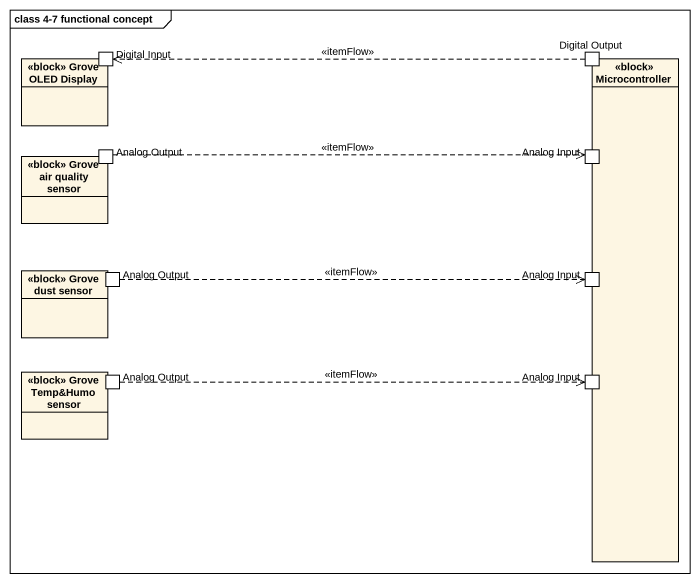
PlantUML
@startuml
mainframe class 4-7 functional concept
rectangle "<<block>> Grove OLED Display" as block_Grove_OLED_Display {
  port "Digital Input" as Digital_Input
}
rectangle "<<block>> Microcontroller" as block_Microcontroller {
  port "Digital Output" as Digital_Output
  port "Analog Input" as Analog_Input
  port "Analog Input" as Analog_Input_2
  port "Analog Input" as Analog_Input_3
}
rectangle "<<block>> Grove air quality sensor" as block_Grove_air_quality {
  port "Analog Output" as Analog_Output
}
rectangle "<<block>> Grove dust sensor" as block_Grove_dust_sensor {
  port "Analog Output" as Analog_Output_2
}
rectangle "<<block>> Grove Temp&Humo sensor" as block_Grove_Temp_Humo_sensor {
  port "Analog Output" as Analog_Output_3
}
Digital_Output .left.> Digital_Input : <<itemFlow>>
Analog_Output .right.> Analog_Input : <<itemFlow>>
Analog_Output_2 .right.> Analog_Input_2 : <<itemFlow>>
Analog_Output_3 .right.> Analog_Input_3 : <<itemFlow>>
@enduml
